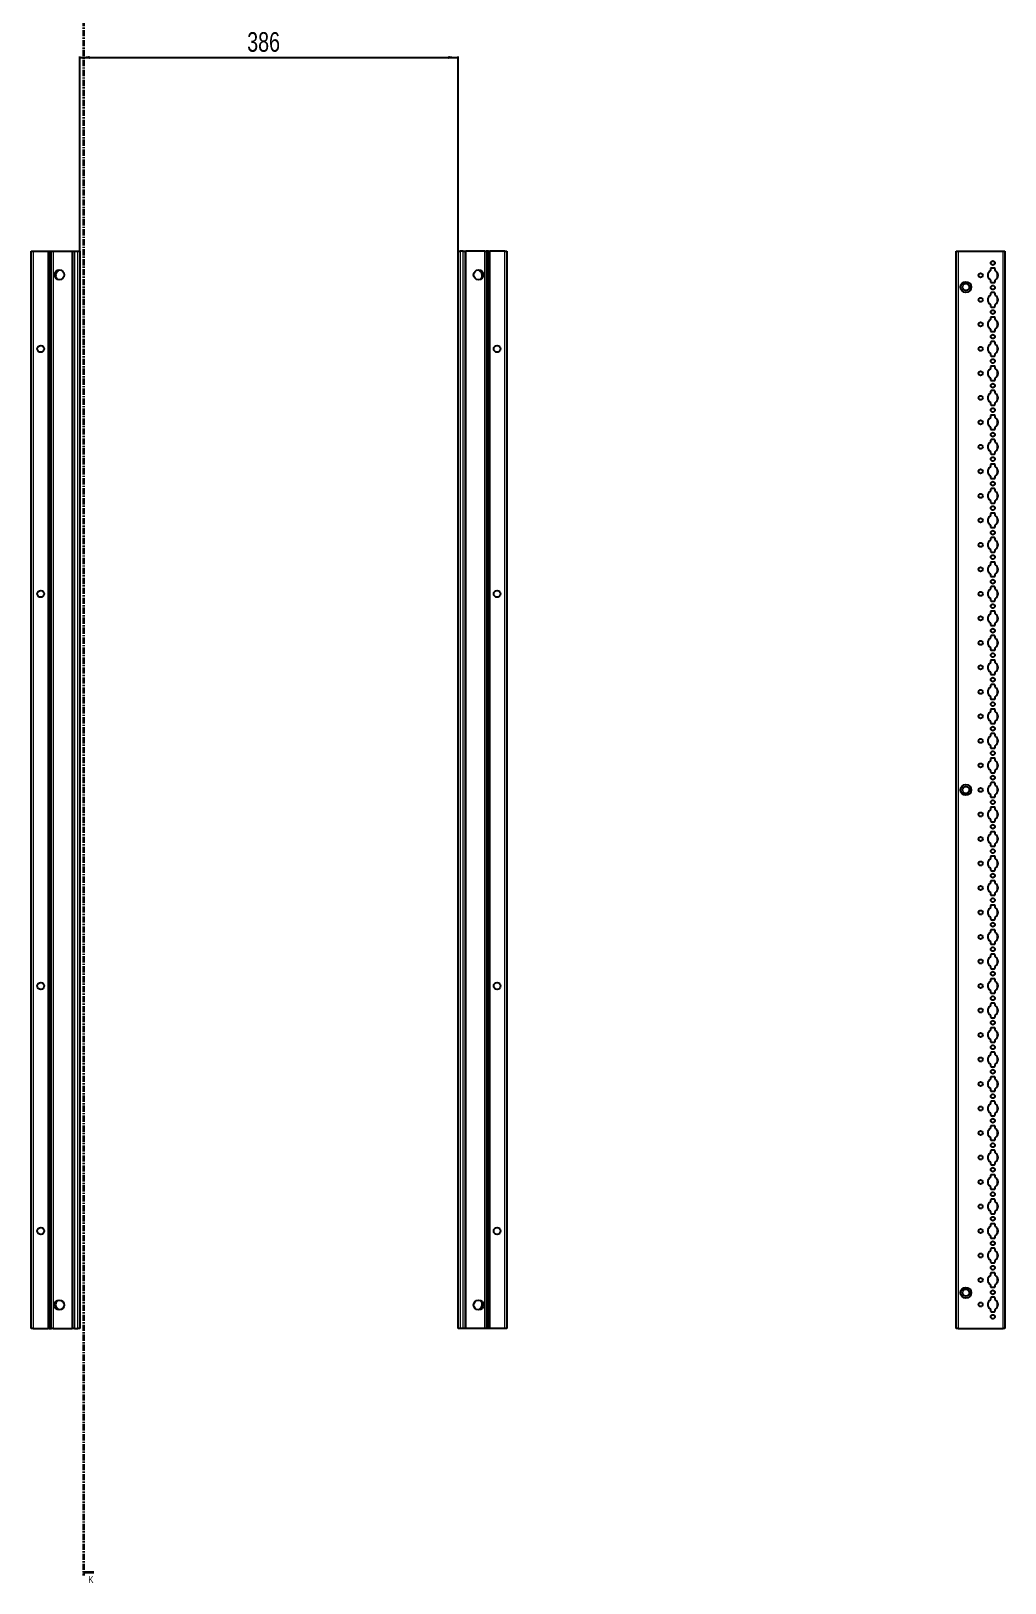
# Model space of a CAD drawing. Header units: millimetres. Extents: x -199 to 4323, y -1747 to 1507.
# Drawn here: x 1979 to 2973, y -1111 to 472 of the extents above; entities that cross this region are included whole.
import ezdxf

# ---------------------------------------------------------------- set-up
doc = ezdxf.new("R2010")
doc.units = ezdxf.units.MM
doc.linetypes.add('CENTER', pattern=[10.16, 6.35, -1.27, 1.27, -1.27])
doc.layers.add('FORMAT', color=7, linetype='Continuous')
doc.styles.add('SLDTEXTSTYLE0', font='TXT', dxfattribs={"width": 0.75})
doc.dimstyles.new('SLDDIMSTYLE0', dxfattribs={"dimtxt": 20, "dimasz": 10, "dimexe": 0, "dimexo": 0.0625, "dimgap": 5, "dimtad": 2, "dimdec": 1, "dimrnd": 1e-09, "dimzin": 12, "dimdsep": 46, "dimtxsty": 'SLDTEXTSTYLE0', "dimsah": 1, "dimcen": 0.09, "dimadec": 0, "dimazin": 3, "dimtfac": 1, "dimtofl": 0, "dimtmove": 0, "dimatfit": 3, "dimfxl": 0, "dimfrac": 2, "dimtolj": 1, "dimtzin": 12, "dimarcsym": 0})

# ---------------------------------------------------------------- blocks, each defined once
blk = doc.blocks.new('_D_4')
at = {"layer": 'FORMAT'}
for p, q in [((2029.1, 247.2), (2029.1, 446)), ((2029.1, 445), (2415.1, 445)), ((2415.1, 247.2), (2415.1, 446))]:
    blk.add_line(p, q, dxfattribs=at)
for points in [[(2029.1, 445), (2039.1, 443.5), (2039.1, 446.5)], [(2415.1, 445), (2405.1, 446.5), (2405.1, 443.5)]]:
    blk.add_solid(points, dxfattribs=at)
at = {"layer": 'FORMAT', "insert": (2199.9, 470.8), "char_height": 20, "attachment_point": 1, "style": 'SLDTEXTSTYLE0'}
blk.add_mtext('386', dxfattribs=at)

msp = doc.modelspace()

# ---------------------------------------------------------------- linework, layer by layer
at = {"color": 7, "linetype": 'CENTER', "lineweight": 35}
msp.add_line((2032.8, 1499.09), (2032.8, -1103.67), dxfattribs=at)
at = {"color": 7, "linetype": 'Continuous', "lineweight": 25}
for p, q in [((1979.37, -851.79), (1979.37, 247.21)), ((1979.37, 247.21), (1981.37, 247.21)), ((1981.37, 247.21), (1996.72, 247.21)), ((1996.72, 247.21), (1997.37, 247.21)), ((1997.37, 223.46), (1997.37, 247.21)), ((1997.37, 247.21), (1997.95, 247.21)), ((1997.95, 247.21), (1999.16, 247.21)), ((1999.16, 247.21), (1999.16, -851.79)), ((1999.16, 247.21), (1999.2, 247.21)), ((1999.2, 247.21), (1999.2, -851.79)), ((1999.2, 247.21), (2000.4, 247.21)), ((2000.4, 247.21), (2001.82, 247.21)), ((2001.82, 247.21), (2021.22, 247.21)), ((2021.22, 247.21), (2021.87, 247.21)), ((2021.87, -851.79), (2021.87, 247.21)), ((2021.87, 247.21), (2023.87, 247.21)), ((2023.87, 247.21), (2027.07, 247.21)), ((2027.07, 247.21), (2029.07, 247.21)), ((2029.07, 247.21), (2029.07, -851.79)), ((2415.07, -851.79), (2415.07, 247.21)), ((2415.07, 247.21), (2417.07, 247.21)), ((2420.27, 247.21), (2417.07, 247.21)), ((2420.27, 247.21), (2422.27, 247.21)), ((2422.27, 247.21), (2422.27, -851.79)), ((2422.27, 247.21), (2422.92, 247.21)), ((2442.32, 247.21), (2422.92, 247.21)), ((2442.32, 247.21), (2443.73, 247.21)), ((2444.94, 247.21), (2443.73, 247.21)), ((2444.94, -851.79), (2444.94, 247.21)), ((2444.98, 247.21), (2444.94, 247.21)), ((2444.98, -851.79), (2444.98, 247.21)), ((2446.18, 247.21), (2444.98, 247.21)), ((2446.18, 247.21), (2446.77, 247.21)), ((2446.77, 247.21), (2446.77, 223.46)), ((2446.77, 247.21), (2447.42, 247.21)), ((2462.77, 247.21), (2447.42, 247.21)), ((2462.77, 247.21), (2464.77, 247.21)), ((2464.77, 247.21), (2464.77, -851.79)), ((2923.28, -851.79), (2923.28, 247.21)), ((2923.28, 247.21), (2925.28, 247.21)), ((2925.28, 247.21), (2970.98, 247.21)), ((2970.98, 247.21), (2972.98, 247.21)), ((2972.98, 247.21), (2972.98, -851.79)), ((1997.43, 223.35), (1997.37, 223.46)), ((1997.37, 223.46), (1997.37, 221.96)), ((1997.37, 221.96), (1997.43, 222.06)), ((1997.37, 173.46), (1997.37, 221.96)), ((1997.43, 222.06), (1997.43, 223.35)), ((2007.42, 227.73), (2007.42, 228.14)), ((2436.72, 228.14), (2436.72, 227.73)), ((2446.77, 223.46), (2446.71, 223.35)), ((2446.71, 223.35), (2446.71, 222.06)), ((2446.71, 222.06), (2446.77, 221.96)), ((2446.77, 221.96), (2446.77, 223.46)), ((2446.77, 221.96), (2446.77, 173.46)), ((2958.33, 229.61), (2958.33, 227.73)), ((2962.43, 230.11), (2958.83, 230.11)), ((2962.93, 227.73), (2962.93, 229.61)), ((2958.33, 217.68), (2958.33, 215.81)), ((2958.83, 215.31), (2962.43, 215.31)), ((2962.93, 215.81), (2962.93, 217.68)), ((2958.33, 204.61), (2958.33, 202.73)), ((2958.33, 192.68), (2958.33, 190.81)), ((2962.43, 205.11), (2958.83, 205.11)), ((2958.83, 190.31), (2962.43, 190.31)), ((2962.93, 202.73), (2962.93, 204.61)), ((2962.93, 190.81), (2962.93, 192.68)), ((2958.33, 179.61), (2958.33, 177.73)), ((2962.43, 180.11), (2958.83, 180.11)), ((2962.93, 177.73), (2962.93, 179.61)), ((1997.43, 173.35), (1997.37, 173.46)), ((1997.37, 173.46), (1997.37, 171.96)), ((1997.37, 171.96), (1997.43, 172.06)), ((1997.37, 123.46), (1997.37, 171.96)), ((1997.43, 172.06), (1997.43, 173.35)), ((2446.77, 173.46), (2446.71, 173.35)), ((2446.71, 173.35), (2446.71, 172.06)), ((2446.71, 172.06), (2446.77, 171.96)), ((2446.77, 171.96), (2446.77, 173.46)), ((2446.77, 171.96), (2446.77, 123.46)), ((2958.33, 167.68), (2958.33, 165.81)), ((2958.83, 165.31), (2962.43, 165.31)), ((2962.93, 165.81), (2962.93, 167.68)), ((2958.33, 154.61), (2958.33, 152.73)), ((2958.33, 142.68), (2958.33, 140.81)), ((2962.43, 155.11), (2958.83, 155.11)), ((2962.93, 152.73), (2962.93, 154.61)), ((2962.93, 140.81), (2962.93, 142.68)), ((2958.33, 129.61), (2958.33, 127.73)), ((2958.83, 140.31), (2962.43, 140.31)), ((2962.43, 130.11), (2958.83, 130.11)), ((2962.93, 127.73), (2962.93, 129.61)), ((1997.43, 123.35), (1997.37, 123.46)), ((1997.37, 123.46), (1997.37, 121.96)), ((1997.37, 121.96), (1997.43, 122.06)), ((1997.37, 73.46), (1997.37, 121.96)), ((1997.43, 122.06), (1997.43, 123.35)), ((2446.77, 123.46), (2446.71, 123.35)), ((2446.71, 123.35), (2446.71, 122.06)), ((2446.71, 122.06), (2446.77, 121.96)), ((2446.77, 121.96), (2446.77, 123.46)), ((2446.77, 121.96), (2446.77, 73.46)), ((2958.33, 117.68), (2958.33, 115.81)), ((2958.83, 115.31), (2962.43, 115.31)), ((2962.93, 115.81), (2962.93, 117.68)), ((2958.33, 104.61), (2958.33, 102.73)), ((2962.43, 105.11), (2958.83, 105.11)), ((2962.93, 102.73), (2962.93, 104.61)), ((2958.33, 92.68), (2958.33, 90.81)), ((2958.33, 79.61), (2958.33, 77.73)), ((2958.83, 90.31), (2962.43, 90.31)), ((2962.43, 80.11), (2958.83, 80.11)), ((2962.93, 90.81), (2962.93, 92.68)), ((2962.93, 77.73), (2962.93, 79.61)), ((1997.43, 73.35), (1997.37, 73.46)), ((1997.37, 73.46), (1997.37, 71.96)), ((1997.37, 71.96), (1997.43, 72.06)), ((1997.37, 23.46), (1997.37, 71.96)), ((1997.43, 72.06), (1997.43, 73.35)), ((2446.77, 73.46), (2446.71, 73.35)), ((2446.71, 73.35), (2446.71, 72.06)), ((2446.71, 72.06), (2446.77, 71.96)), ((2446.77, 71.96), (2446.77, 73.46)), ((2446.77, 71.96), (2446.77, 23.46)), ((2958.33, 67.68), (2958.33, 65.81)), ((2958.83, 65.31), (2962.43, 65.31)), ((2962.93, 65.81), (2962.93, 67.68)), ((2958.33, 54.61), (2958.33, 52.73)), ((2962.43, 55.11), (2958.83, 55.11)), ((2962.93, 52.73), (2962.93, 54.61)), ((2958.33, 42.68), (2958.33, 40.81)), ((2958.83, 40.31), (2962.43, 40.31)), ((2962.93, 40.81), (2962.93, 42.68)), ((1997.43, 23.35), (1997.37, 23.46)), ((1997.37, 23.46), (1997.37, 21.96)), ((1997.37, 21.96), (1997.43, 22.06)), ((1997.37, -26.54), (1997.37, 21.96)), ((1997.43, 22.06), (1997.43, 23.35)), ((2446.77, 23.46), (2446.71, 23.35)), ((2446.71, 23.35), (2446.71, 22.06)), ((2446.71, 22.06), (2446.77, 21.96)), ((2446.77, 21.96), (2446.77, 23.46)), ((2446.77, 21.96), (2446.77, -26.54)), ((2958.33, 29.61), (2958.33, 27.73)), ((2958.33, 17.68), (2958.33, 15.81)), ((2962.43, 30.11), (2958.83, 30.11)), ((2962.93, 27.73), (2962.93, 29.61)), ((2962.93, 15.81), (2962.93, 17.68)), ((2958.33, 4.61), (2958.33, 2.73)), ((2958.83, 15.31), (2962.43, 15.31)), ((2962.43, 5.11), (2958.83, 5.11)), ((2962.93, 2.73), (2962.93, 4.61)), ((2958.33, -7.32), (2958.33, -9.19)), ((2958.83, -9.69), (2962.43, -9.69)), ((2962.93, -9.19), (2962.93, -7.32)), ((1997.43, -26.65), (1997.37, -26.54)), ((1997.37, -26.54), (1997.37, -28.04)), ((1997.37, -28.04), (1997.43, -27.94)), ((1997.37, -76.54), (1997.37, -28.04)), ((1997.43, -27.94), (1997.43, -26.65)), ((2446.77, -26.54), (2446.71, -26.65)), ((2446.71, -26.65), (2446.71, -27.94)), ((2446.71, -27.94), (2446.77, -28.04)), ((2446.77, -28.04), (2446.77, -26.54)), ((2446.77, -28.04), (2446.77, -76.54)), ((2958.33, -20.39), (2958.33, -22.27)), ((2962.43, -19.89), (2958.83, -19.89)), ((2962.93, -22.27), (2962.93, -20.39)), ((2958.33, -32.32), (2958.33, -34.19)), ((2958.33, -45.39), (2958.33, -47.27)), ((2958.83, -34.69), (2962.43, -34.69)), ((2962.43, -44.89), (2958.83, -44.89)), ((2962.93, -34.19), (2962.93, -32.32)), ((2962.93, -47.27), (2962.93, -45.39)), ((2958.33, -57.32), (2958.33, -59.19)), ((2958.83, -59.69), (2962.43, -59.69)), ((2962.93, -59.19), (2962.93, -57.32)), ((1997.43, -76.65), (1997.37, -76.54)), ((1997.37, -76.54), (1997.37, -78.04)), ((1997.37, -78.04), (1997.43, -77.94)), ((1997.37, -126.54), (1997.37, -78.04)), ((1997.43, -77.94), (1997.43, -76.65)), ((2446.77, -76.54), (2446.71, -76.65)), ((2446.71, -76.65), (2446.71, -77.94)), ((2446.71, -77.94), (2446.77, -78.04)), ((2446.77, -78.04), (2446.77, -76.54)), ((2446.77, -78.04), (2446.77, -126.54)), ((2958.33, -70.39), (2958.33, -72.27)), ((2962.43, -69.89), (2958.83, -69.89)), ((2962.93, -72.27), (2962.93, -70.39)), ((2958.33, -82.32), (2958.33, -84.19)), ((2958.83, -84.69), (2962.43, -84.69)), ((2962.43, -94.89), (2958.83, -94.89)), ((2962.93, -84.19), (2962.93, -82.32)), ((2958.33, -95.39), (2958.33, -97.27)), ((2958.33, -107.32), (2958.33, -109.19)), ((2958.83, -109.69), (2962.43, -109.69)), ((2962.93, -97.27), (2962.93, -95.39)), ((2962.93, -109.19), (2962.93, -107.32)), ((1997.43, -126.65), (1997.37, -126.54)), ((1997.37, -126.54), (1997.37, -128.04)), ((1997.43, -127.94), (1997.43, -126.65)), ((2446.77, -126.54), (2446.71, -126.65)), ((2446.71, -126.65), (2446.71, -127.94)), ((2446.77, -128.04), (2446.77, -126.54)), ((2958.33, -120.39), (2958.33, -122.27)), ((2962.43, -119.89), (2958.83, -119.89)), ((2962.93, -122.27), (2962.93, -120.39)), ((1997.37, -128.04), (1997.43, -127.94)), ((1997.37, -176.54), (1997.37, -128.04)), ((2446.71, -127.94), (2446.77, -128.04)), ((2446.77, -128.04), (2446.77, -176.54)), ((2958.33, -132.32), (2958.33, -134.19)), ((2958.83, -134.69), (2962.43, -134.69)), ((2962.93, -134.19), (2962.93, -132.32)), ((2958.33, -145.39), (2958.33, -147.27)), ((2958.33, -157.32), (2958.33, -159.19)), ((2962.43, -144.89), (2958.83, -144.89)), ((2962.93, -147.27), (2962.93, -145.39)), ((2962.93, -159.19), (2962.93, -157.32)), ((2958.33, -170.39), (2958.33, -172.27)), ((2958.83, -159.69), (2962.43, -159.69)), ((2962.43, -169.89), (2958.83, -169.89)), ((2962.93, -172.27), (2962.93, -170.39)), ((1997.43, -176.65), (1997.37, -176.54)), ((1997.37, -176.54), (1997.37, -178.04)), ((1997.37, -178.04), (1997.43, -177.94)), ((1997.37, -226.54), (1997.37, -178.04)), ((1997.43, -177.94), (1997.43, -176.65)), ((2446.77, -176.54), (2446.71, -176.65)), ((2446.71, -176.65), (2446.71, -177.94)), ((2446.71, -177.94), (2446.77, -178.04)), ((2446.77, -178.04), (2446.77, -176.54)), ((2446.77, -178.04), (2446.77, -226.54)), ((2958.33, -182.32), (2958.33, -184.19)), ((2958.83, -184.69), (2962.43, -184.69)), ((2962.93, -184.19), (2962.93, -182.32)), ((2958.33, -195.39), (2958.33, -197.27)), ((2962.43, -194.89), (2958.83, -194.89)), ((2962.93, -197.27), (2962.93, -195.39)), ((2958.33, -207.32), (2958.33, -209.19)), ((2958.33, -220.39), (2958.33, -222.27)), ((2958.83, -209.69), (2962.43, -209.69)), ((2962.43, -219.89), (2958.83, -219.89)), ((2962.93, -209.19), (2962.93, -207.32)), ((2962.93, -222.27), (2962.93, -220.39)), ((1997.43, -226.65), (1997.37, -226.54)), ((1997.37, -226.54), (1997.37, -228.04)), ((1997.37, -228.04), (1997.43, -227.94)), ((1997.37, -276.54), (1997.37, -228.04)), ((1997.43, -227.94), (1997.43, -226.65)), ((2446.77, -226.54), (2446.71, -226.65)), ((2446.71, -226.65), (2446.71, -227.94)), ((2446.71, -227.94), (2446.77, -228.04)), ((2446.77, -228.04), (2446.77, -226.54)), ((2446.77, -228.04), (2446.77, -276.54)), ((2958.33, -232.32), (2958.33, -234.19)), ((2958.83, -234.69), (2962.43, -234.69)), ((2962.93, -234.19), (2962.93, -232.32)), ((2958.33, -245.39), (2958.33, -247.27)), ((2962.43, -244.89), (2958.83, -244.89)), ((2962.93, -247.27), (2962.93, -245.39)), ((2958.33, -257.32), (2958.33, -259.19)), ((2958.83, -259.69), (2962.43, -259.69)), ((2962.93, -259.19), (2962.93, -257.32)), ((1997.43, -276.65), (1997.37, -276.54)), ((1997.37, -276.54), (1997.37, -278.04)), ((1997.37, -278.04), (1997.43, -277.94)), ((1997.37, -326.54), (1997.37, -278.04)), ((1997.43, -277.94), (1997.43, -276.65)), ((2446.77, -276.54), (2446.71, -276.65)), ((2446.71, -276.65), (2446.71, -277.94)), ((2446.71, -277.94), (2446.77, -278.04)), ((2446.77, -278.04), (2446.77, -276.54)), ((2446.77, -278.04), (2446.77, -326.54)), ((2958.33, -270.39), (2958.33, -272.27)), ((2958.33, -282.32), (2958.33, -284.19)), ((2962.43, -269.89), (2958.83, -269.89)), ((2958.83, -284.69), (2962.43, -284.69)), ((2962.93, -272.27), (2962.93, -270.39)), ((2962.93, -284.19), (2962.93, -282.32)), ((2958.33, -295.39), (2958.33, -297.27)), ((2962.43, -294.89), (2958.83, -294.89)), ((2962.93, -297.27), (2962.93, -295.39)), ((2958.33, -307.32), (2958.33, -309.19)), ((2958.83, -309.69), (2962.43, -309.69)), ((2962.93, -309.19), (2962.93, -307.32)), ((1997.43, -326.65), (1997.37, -326.54)), ((1997.37, -326.54), (1997.37, -328.04)), ((1997.37, -328.04), (1997.43, -327.94)), ((1997.37, -376.54), (1997.37, -328.04)), ((1997.43, -327.94), (1997.43, -326.65)), ((2446.77, -326.54), (2446.71, -326.65)), ((2446.71, -326.65), (2446.71, -327.94)), ((2446.71, -327.94), (2446.77, -328.04)), ((2446.77, -328.04), (2446.77, -326.54)), ((2446.77, -328.04), (2446.77, -376.54)), ((2958.33, -320.39), (2958.33, -322.27)), ((2958.33, -332.32), (2958.33, -334.19)), ((2962.43, -319.89), (2958.83, -319.89)), ((2962.93, -322.27), (2962.93, -320.39)), ((2962.93, -334.19), (2962.93, -332.32)), ((2958.33, -345.39), (2958.33, -347.27)), ((2958.83, -334.69), (2962.43, -334.69)), ((2962.43, -344.89), (2958.83, -344.89)), ((2962.93, -347.27), (2962.93, -345.39)), ((2958.33, -357.32), (2958.33, -359.19)), ((2958.83, -359.69), (2962.43, -359.69)), ((2962.93, -359.19), (2962.93, -357.32)), ((1997.43, -376.65), (1997.37, -376.54)), ((1997.37, -376.54), (1997.37, -378.04)), ((1997.37, -378.04), (1997.43, -377.94)), ((1997.37, -426.54), (1997.37, -378.04)), ((1997.43, -377.94), (1997.43, -376.65)), ((2446.77, -376.54), (2446.71, -376.65)), ((2446.71, -376.65), (2446.71, -377.94)), ((2446.71, -377.94), (2446.77, -378.04)), ((2446.77, -378.04), (2446.77, -376.54)), ((2446.77, -378.04), (2446.77, -426.54)), ((2958.33, -370.39), (2958.33, -372.27)), ((2962.43, -369.89), (2958.83, -369.89)), ((2962.93, -372.27), (2962.93, -370.39)), ((2958.33, -382.32), (2958.33, -384.19)), ((2958.33, -395.39), (2958.33, -397.27)), ((2958.83, -384.69), (2962.43, -384.69)), ((2962.43, -394.89), (2958.83, -394.89)), ((2962.93, -384.19), (2962.93, -382.32)), ((2962.93, -397.27), (2962.93, -395.39)), ((2958.33, -407.32), (2958.33, -409.19)), ((2958.83, -409.69), (2962.43, -409.69)), ((2962.93, -409.19), (2962.93, -407.32)), ((1997.43, -426.65), (1997.37, -426.54)), ((1997.37, -426.54), (1997.37, -428.04)), ((1997.43, -427.94), (1997.43, -426.65)), ((2446.77, -426.54), (2446.71, -426.65)), ((2446.71, -426.65), (2446.71, -427.94)), ((2446.77, -428.04), (2446.77, -426.54)), ((2958.33, -420.39), (2958.33, -422.27)), ((2962.43, -419.89), (2958.83, -419.89)), ((2962.93, -422.27), (2962.93, -420.39)), ((1997.37, -428.04), (1997.43, -427.94)), ((1997.37, -476.54), (1997.37, -428.04)), ((2446.71, -427.94), (2446.77, -428.04)), ((2446.77, -428.04), (2446.77, -476.54)), ((2958.33, -432.32), (2958.33, -434.19)), ((2958.83, -434.69), (2962.43, -434.69)), ((2962.93, -434.19), (2962.93, -432.32)), ((2958.33, -445.39), (2958.33, -447.27)), ((2958.33, -457.32), (2958.33, -459.19)), ((2962.43, -444.89), (2958.83, -444.89)), ((2962.93, -447.27), (2962.93, -445.39)), ((2962.93, -459.19), (2962.93, -457.32)), ((2958.33, -470.39), (2958.33, -472.27)), ((2958.83, -459.69), (2962.43, -459.69)), ((2962.43, -469.89), (2958.83, -469.89)), ((2962.93, -472.27), (2962.93, -470.39)), ((1997.43, -476.65), (1997.37, -476.54)), ((1997.37, -476.54), (1997.37, -478.04)), ((1997.37, -478.04), (1997.43, -477.94)), ((1997.37, -526.54), (1997.37, -478.04)), ((1997.43, -477.94), (1997.43, -476.65)), ((2446.77, -476.54), (2446.71, -476.65)), ((2446.71, -476.65), (2446.71, -477.94)), ((2446.71, -477.94), (2446.77, -478.04)), ((2446.77, -478.04), (2446.77, -476.54)), ((2446.77, -478.04), (2446.77, -526.54)), ((2958.33, -482.32), (2958.33, -484.19)), ((2958.83, -484.69), (2962.43, -484.69)), ((2962.93, -484.19), (2962.93, -482.32)), ((2958.33, -495.39), (2958.33, -497.27)), ((2962.43, -494.89), (2958.83, -494.89)), ((2962.93, -497.27), (2962.93, -495.39)), ((2958.33, -507.32), (2958.33, -509.19)), ((2958.33, -520.39), (2958.33, -522.27)), ((2958.83, -509.69), (2962.43, -509.69)), ((2962.43, -519.89), (2958.83, -519.89)), ((2962.93, -509.19), (2962.93, -507.32)), ((2962.93, -522.27), (2962.93, -520.39)), ((1997.43, -526.65), (1997.37, -526.54)), ((1997.37, -526.54), (1997.37, -528.04)), ((1997.37, -528.04), (1997.43, -527.94)), ((1997.37, -576.54), (1997.37, -528.04)), ((1997.43, -527.94), (1997.43, -526.65)), ((2446.77, -526.54), (2446.71, -526.65)), ((2446.71, -526.65), (2446.71, -527.94)), ((2446.71, -527.94), (2446.77, -528.04)), ((2446.77, -528.04), (2446.77, -526.54)), ((2446.77, -528.04), (2446.77, -576.54)), ((2958.33, -532.32), (2958.33, -534.19)), ((2958.83, -534.69), (2962.43, -534.69)), ((2962.93, -534.19), (2962.93, -532.32)), ((2958.33, -545.39), (2958.33, -547.27)), ((2962.43, -544.89), (2958.83, -544.89)), ((2962.93, -547.27), (2962.93, -545.39)), ((2958.33, -557.32), (2958.33, -559.19)), ((2958.83, -559.69), (2962.43, -559.69)), ((2962.43, -569.89), (2958.83, -569.89)), ((2962.93, -559.19), (2962.93, -557.32)), ((1997.43, -576.65), (1997.37, -576.54)), ((1997.37, -576.54), (1997.37, -578.04)), ((1997.37, -578.04), (1997.43, -577.94)), ((1997.37, -626.54), (1997.37, -578.04)), ((1997.43, -577.94), (1997.43, -576.65)), ((2446.77, -576.54), (2446.71, -576.65)), ((2446.71, -576.65), (2446.71, -577.94)), ((2446.71, -577.94), (2446.77, -578.04)), ((2446.77, -578.04), (2446.77, -576.54)), ((2446.77, -578.04), (2446.77, -626.54)), ((2958.33, -570.39), (2958.33, -572.27)), ((2958.33, -582.32), (2958.33, -584.19)), ((2958.83, -584.69), (2962.43, -584.69)), ((2962.93, -572.27), (2962.93, -570.39)), ((2962.93, -584.19), (2962.93, -582.32)), ((2958.33, -595.39), (2958.33, -597.27)), ((2962.43, -594.89), (2958.83, -594.89)), ((2962.93, -597.27), (2962.93, -595.39)), ((2958.33, -607.32), (2958.33, -609.19)), ((2958.83, -609.69), (2962.43, -609.69)), ((2962.93, -609.19), (2962.93, -607.32)), ((1997.43, -626.65), (1997.37, -626.54)), ((1997.37, -626.54), (1997.37, -628.04)), ((1997.37, -628.04), (1997.43, -627.94)), ((1997.37, -676.54), (1997.37, -628.04)), ((1997.43, -627.94), (1997.43, -626.65)), ((2446.77, -626.54), (2446.71, -626.65)), ((2446.71, -626.65), (2446.71, -627.94)), ((2446.71, -627.94), (2446.77, -628.04)), ((2446.77, -628.04), (2446.77, -626.54)), ((2446.77, -628.04), (2446.77, -676.54)), ((2958.33, -620.39), (2958.33, -622.27)), ((2958.33, -632.32), (2958.33, -634.19)), ((2962.43, -619.89), (2958.83, -619.89)), ((2962.93, -622.27), (2962.93, -620.39)), ((2962.93, -634.19), (2962.93, -632.32)), ((2958.33, -645.39), (2958.33, -647.27)), ((2958.83, -634.69), (2962.43, -634.69)), ((2962.43, -644.89), (2958.83, -644.89)), ((2962.93, -647.27), (2962.93, -645.39)), ((2958.33, -657.32), (2958.33, -659.19)), ((2958.83, -659.69), (2962.43, -659.69)), ((2962.93, -659.19), (2962.93, -657.32)), ((1997.43, -676.65), (1997.37, -676.54)), ((1997.37, -676.54), (1997.37, -678.04)), ((1997.37, -678.04), (1997.43, -677.94)), ((1997.37, -726.54), (1997.37, -678.04)), ((1997.43, -677.94), (1997.43, -676.65)), ((2446.77, -676.54), (2446.71, -676.65)), ((2446.71, -676.65), (2446.71, -677.94)), ((2446.71, -677.94), (2446.77, -678.04)), ((2446.77, -678.04), (2446.77, -676.54)), ((2446.77, -678.04), (2446.77, -726.54)), ((2958.33, -670.39), (2958.33, -672.27)), ((2962.43, -669.89), (2958.83, -669.89)), ((2962.93, -672.27), (2962.93, -670.39)), ((2958.33, -682.32), (2958.33, -684.19)), ((2958.33, -695.39), (2958.33, -697.27)), ((2958.83, -684.69), (2962.43, -684.69)), ((2962.43, -694.89), (2958.83, -694.89)), ((2962.93, -684.19), (2962.93, -682.32)), ((2962.93, -697.27), (2962.93, -695.39)), ((2958.33, -707.32), (2958.33, -709.19)), ((2958.83, -709.69), (2962.43, -709.69)), ((2962.93, -709.19), (2962.93, -707.32)), ((1997.43, -726.65), (1997.37, -726.54)), ((1997.37, -726.54), (1997.37, -728.04)), ((1997.37, -728.04), (1997.43, -727.94)), ((1997.37, -776.54), (1997.37, -728.04)), ((1997.43, -727.94), (1997.43, -726.65)), ((2446.77, -726.54), (2446.71, -726.65)), ((2446.71, -726.65), (2446.71, -727.94)), ((2446.71, -727.94), (2446.77, -728.04)), ((2446.77, -728.04), (2446.77, -726.54)), ((2446.77, -728.04), (2446.77, -776.54)), ((2958.33, -720.39), (2958.33, -722.27)), ((2962.43, -719.89), (2958.83, -719.89)), ((2962.93, -722.27), (2962.93, -720.39)), ((2958.33, -732.32), (2958.33, -734.19)), ((2958.83, -734.69), (2962.43, -734.69)), ((2962.93, -734.19), (2962.93, -732.32)), ((2958.33, -745.39), (2958.33, -747.27)), ((2958.33, -757.32), (2958.33, -759.19)), ((2962.43, -744.89), (2958.83, -744.89)), ((2958.83, -759.69), (2962.43, -759.69)), ((2962.93, -747.27), (2962.93, -745.39)), ((2962.93, -759.19), (2962.93, -757.32)), ((2958.33, -770.39), (2958.33, -772.27)), ((2962.43, -769.89), (2958.83, -769.89)), ((2962.93, -772.27), (2962.93, -770.39)), ((1997.43, -776.65), (1997.37, -776.54)), ((1997.37, -776.54), (1997.37, -778.04)), ((1997.37, -778.04), (1997.43, -777.94)), ((1997.37, -826.54), (1997.37, -778.04)), ((1997.43, -777.94), (1997.43, -776.65)), ((2446.77, -776.54), (2446.71, -776.65)), ((2446.71, -776.65), (2446.71, -777.94)), ((2446.71, -777.94), (2446.77, -778.04)), ((2446.77, -778.04), (2446.77, -776.54)), ((2446.77, -778.04), (2446.77, -826.54)), ((2958.33, -782.32), (2958.33, -784.19)), ((2958.83, -784.69), (2962.43, -784.69)), ((2962.93, -784.19), (2962.93, -782.32)), ((2958.33, -795.39), (2958.33, -797.27)), ((2958.33, -807.32), (2958.33, -809.19)), ((2962.43, -794.89), (2958.83, -794.89)), ((2962.93, -797.27), (2962.93, -795.39)), ((2962.93, -809.19), (2962.93, -807.32)), ((2958.33, -820.39), (2958.33, -822.27)), ((2958.83, -809.69), (2962.43, -809.69)), ((2962.43, -819.89), (2958.83, -819.89)), ((2962.93, -822.27), (2962.93, -820.39)), ((1997.43, -826.65), (1997.37, -826.54)), ((1997.37, -826.54), (1997.37, -828.04)), ((1997.37, -828.04), (1997.43, -827.94)), ((1997.37, -851.79), (1997.37, -828.04)), ((1997.43, -827.94), (1997.43, -826.65)), ((2007.42, -832.73), (2007.42, -832.32)), ((2436.72, -832.32), (2436.72, -832.73)), ((2446.77, -826.54), (2446.71, -826.65)), ((2446.71, -826.65), (2446.71, -827.94)), ((2446.71, -827.94), (2446.77, -828.04)), ((2446.77, -828.04), (2446.77, -826.54)), ((2446.77, -828.04), (2446.77, -851.79)), ((2958.33, -832.32), (2958.33, -834.19)), ((2958.83, -834.69), (2962.43, -834.69)), ((2962.93, -834.19), (2962.93, -832.32)), ((1981.37, -851.79), (1979.37, -851.79)), ((1981.37, -851.79), (1996.72, -851.79)), ((1997.37, -851.79), (1996.72, -851.79)), ((1997.95, -851.79), (1997.37, -851.79)), ((1997.95, -851.79), (1999.16, -851.79)), ((1999.16, -851.79), (1999.2, -851.79)), ((1999.2, -851.79), (2000.4, -851.79)), ((2001.82, -851.79), (2000.4, -851.79)), ((2001.82, -851.79), (2021.22, -851.79)), ((2021.87, -851.79), (2021.22, -851.79)), ((2023.87, -851.79), (2021.87, -851.79)), ((2023.87, -851.79), (2027.07, -851.79)), ((2029.07, -851.79), (2027.07, -851.79)), ((2417.07, -851.79), (2415.07, -851.79)), ((2420.27, -851.79), (2417.07, -851.79)), ((2422.27, -851.79), (2420.27, -851.79)), ((2422.92, -851.79), (2422.27, -851.79)), ((2442.32, -851.79), (2422.92, -851.79)), ((2443.73, -851.79), (2442.32, -851.79)), ((2444.94, -851.79), (2443.73, -851.79)), ((2444.98, -851.79), (2444.94, -851.79)), ((2446.18, -851.79), (2444.98, -851.79)), ((2446.77, -851.79), (2446.18, -851.79)), ((2447.42, -851.79), (2446.77, -851.79)), ((2462.77, -851.79), (2447.42, -851.79)), ((2464.77, -851.79), (2462.77, -851.79)), ((2925.28, -851.79), (2923.28, -851.79)), ((2925.28, -851.79), (2970.98, -851.79)), ((2972.98, -851.79), (2970.98, -851.79))]:
    msp.add_line(p, q, dxfattribs=at)
at = {"color": 8, "linetype": 'Continuous', "lineweight": 18}
for p, q in [((1981.37, 247.21), (1981.37, -851.79)), ((1996.72, -851.79), (1996.72, 247.21)), ((1997.95, 247.21), (1997.95, -851.79)), ((2000.4, -851.79), (2000.4, 247.21)), ((2001.82, 247.21), (2001.82, -851.79)), ((2021.22, -851.79), (2021.22, 247.21)), ((2023.87, 247.21), (2023.87, -851.79)), ((2027.07, -851.79), (2027.07, 247.21)), ((2417.07, 247.21), (2417.07, -851.79)), ((2420.27, -851.79), (2420.27, 247.21)), ((2422.92, 247.21), (2422.92, -851.79)), ((2442.32, -851.79), (2442.32, 247.21)), ((2443.73, 247.21), (2443.73, -851.79)), ((2446.18, -851.79), (2446.18, 247.21)), ((2447.42, 247.21), (2447.42, -851.79)), ((2462.77, -851.79), (2462.77, 247.21)), ((2925.28, 247.21), (2925.28, -851.79)), ((2970.98, -851.79), (2970.98, 247.21)), ((2965.13, 220), (2965.13, 225.41)), ((2965.13, 195), (2965.13, 200.41)), ((2965.13, 170), (2965.13, 175.41)), ((2965.13, 145), (2965.13, 150.41)), ((2965.13, 120), (2965.13, 125.41)), ((2965.13, 95), (2965.13, 100.41)), ((2965.13, 70), (2965.13, 75.41)), ((2965.13, 45), (2965.13, 50.41)), ((2965.13, 20), (2965.13, 25.41)), ((2965.13, -5), (2965.13, 0.41)), ((2965.13, -30), (2965.13, -24.59)), ((2965.13, -55), (2965.13, -49.59)), ((2965.13, -80), (2965.13, -74.59)), ((2965.13, -105), (2965.13, -99.59)), ((2965.13, -130), (2965.13, -124.59)), ((2965.13, -155), (2965.13, -149.59)), ((2965.13, -180), (2965.13, -174.59)), ((2965.13, -205), (2965.13, -199.59)), ((2965.13, -230), (2965.13, -224.59)), ((2965.13, -255), (2965.13, -249.59)), ((2965.13, -280), (2965.13, -274.59)), ((2965.13, -305), (2965.13, -299.59)), ((2965.13, -330), (2965.13, -324.59)), ((2965.13, -355), (2965.13, -349.59)), ((2965.13, -380), (2965.13, -374.59)), ((2965.13, -405), (2965.13, -399.59)), ((2965.13, -430), (2965.13, -424.59)), ((2965.13, -455), (2965.13, -449.59)), ((2965.13, -480), (2965.13, -474.59)), ((2965.13, -505), (2965.13, -499.59)), ((2965.13, -530), (2965.13, -524.59)), ((2965.13, -555), (2965.13, -549.59)), ((2965.13, -580), (2965.13, -574.59)), ((2965.13, -605), (2965.13, -599.59)), ((2965.13, -630), (2965.13, -624.59)), ((2965.13, -655), (2965.13, -649.59)), ((2965.13, -680), (2965.13, -674.59)), ((2965.13, -705), (2965.13, -699.59)), ((2965.13, -730), (2965.13, -724.59)), ((2965.13, -755), (2965.13, -749.59)), ((2965.13, -780), (2965.13, -774.59)), ((2965.13, -805), (2965.13, -799.59)), ((2965.13, -830), (2965.13, -824.59))]:
    msp.add_line(p, q, dxfattribs=at)
at = {"color": 7, "linetype": 'Continuous', "lineweight": 35}
msp.add_line((2043.44, -1100.67), (2032.8, -1100.67), dxfattribs=at)
at = {"color": 7, "linetype": 'Continuous', "lineweight": 25}
for centre, radius in [((2008.22, 223.21), 5), ((2435.92, 223.21), 5), ((2948.13, 222.71), 2.12), ((2960.63, 235.21), 2.12), ((2933.13, 210.71), 5.5), ((2933.13, 210.71), 3.5), ((2960.63, 210.21), 2.12), ((2948.13, 197.71), 2.12), ((2948.13, 172.71), 2.12), ((2960.63, 185.21), 2.12), ((2960.63, 160.21), 2.12), ((1989.27, 147.71), 3.5), ((2454.87, 147.71), 3.5), ((2948.13, 147.71), 2.12), ((2960.63, 135.21), 2.12), ((2948.13, 122.71), 2.12), ((2960.63, 110.21), 2.12), ((2948.13, 97.71), 2.12), ((2960.63, 85.21), 2.12), ((2948.13, 72.71), 2.12), ((2948.13, 47.71), 2.12), ((2960.63, 60.21), 2.12), ((2960.63, 35.21), 2.12), ((2948.13, 22.71), 2.12), ((2960.63, 10.21), 2.12), ((2948.13, -2.29), 2.12), ((2960.63, -14.79), 2.12), ((2948.13, -27.29), 2.12), ((2960.63, -39.79), 2.12), ((2948.13, -52.29), 2.12), ((2960.63, -64.79), 2.12), ((2948.13, -77.29), 2.12), ((2960.63, -89.79), 2.12), ((1989.27, -102.29), 3.5), ((2454.87, -102.29), 3.5), ((2948.13, -102.29), 2.12), ((2948.13, -127.29), 2.12), ((2960.63, -114.79), 2.12), ((2960.63, -139.79), 2.12), ((2948.13, -152.29), 2.12), ((2960.63, -164.79), 2.12), ((2948.13, -177.29), 2.12), ((2960.63, -189.79), 2.12), ((2948.13, -202.29), 2.12), ((2960.63, -214.79), 2.12), ((2948.13, -227.29), 2.12), ((2948.13, -252.29), 2.12), ((2960.63, -239.79), 2.12), ((2960.63, -264.79), 2.12), ((2948.13, -277.29), 2.12), ((2933.13, -302.29), 5.5), ((2933.13, -302.29), 3.5), ((2948.13, -302.29), 2.12), ((2960.63, -289.79), 2.12), ((2960.63, -314.79), 2.12), ((2948.13, -327.29), 2.12), ((2960.63, -339.79), 2.12), ((2948.13, -352.29), 2.12), ((2960.63, -364.79), 2.12), ((2948.13, -377.29), 2.12), ((2960.63, -389.79), 2.12), ((2948.13, -402.29), 2.12), ((2948.13, -427.29), 2.12), ((2960.63, -414.79), 2.12), ((2960.63, -439.79), 2.12), ((2948.13, -452.29), 2.12), ((2960.63, -464.79), 2.12), ((2948.13, -477.29), 2.12), ((2960.63, -489.79), 2.12), ((1989.27, -502.29), 3.5), ((2454.87, -502.29), 3.5), ((2948.13, -502.29), 2.12), ((2960.63, -514.79), 2.12), ((2948.13, -527.29), 2.12), ((2960.63, -539.79), 2.12), ((2948.13, -552.29), 2.12), ((2960.63, -564.79), 2.12), ((2948.13, -577.29), 2.12), ((2948.13, -602.29), 2.12), ((2960.63, -589.79), 2.12), ((2960.63, -614.79), 2.12), ((2948.13, -627.29), 2.12), ((2960.63, -639.79), 2.12), ((2948.13, -652.29), 2.12), ((2960.63, -664.79), 2.12), ((2948.13, -677.29), 2.12), ((2960.63, -689.79), 2.12), ((2948.13, -702.29), 2.12), ((2948.13, -727.29), 2.12), ((2960.63, -714.79), 2.12), ((2960.63, -739.79), 2.12), ((1989.27, -752.29), 3.5), ((2454.87, -752.29), 3.5), ((2948.13, -752.29), 2.12), ((2948.13, -777.29), 2.12), ((2960.63, -764.79), 2.12), ((2960.63, -789.79), 2.12), ((2948.13, -802.29), 2.12), ((2008.22, -827.79), 5), ((2435.92, -827.79), 5), ((2933.13, -815.29), 5.5), ((2933.13, -815.29), 3.5), ((2960.63, -814.79), 2.12), ((2948.13, -827.29), 2.12), ((2960.63, -839.79), 2.12)]:
    msp.add_circle(centre, radius, dxfattribs=at)
for centre, radius, start, end in [((2009.72, 222.71), 5.25, 119.14074, 233.81086), ((2006.92, 227.73), 0.5, 299.14074, 0), ((2437.22, 227.73), 0.5, 180, 240.85926), ((2434.42, 222.71), 5.25, 306.18911, 60.85926), ((2960.63, 222.71), 5.25, 119.14074, 240.85926), ((2957.83, 227.73), 0.5, 299.14074, 0), ((2958.83, 229.61), 0.5, 90, 180), ((2962.43, 229.61), 0.5, 0, 90), ((2963.43, 227.73), 0.5, 180, 240.85926), ((2960.63, 222.71), 5.25, 299.14074, 60.85926), ((2957.83, 217.68), 0.5, 0, 60.85926), ((2958.83, 215.81), 0.5, 180, 270), ((2962.43, 215.81), 0.5, 270, 0), ((2963.43, 217.68), 0.5, 119.14074, 180), ((2960.63, 197.71), 5.25, 119.14074, 240.85926), ((2957.83, 202.73), 0.5, 299.14074, 0), ((2957.83, 192.68), 0.5, 0, 60.85926), ((2958.83, 204.61), 0.5, 90, 180), ((2958.83, 190.81), 0.5, 180, 270), ((2962.43, 204.61), 0.5, 0, 90), ((2962.43, 190.81), 0.5, 270, 0), ((2963.43, 202.73), 0.5, 180, 240.85926), ((2963.43, 192.68), 0.5, 119.14074, 180), ((2960.63, 197.71), 5.25, 299.14074, 60.85926), ((2960.63, 172.71), 5.25, 119.14074, 240.85926), ((2957.83, 177.73), 0.5, 299.14074, 0), ((2958.83, 179.61), 0.5, 90, 180), ((2962.43, 179.61), 0.5, 360, 90), ((2963.43, 177.73), 0.5, 180, 240.85926), ((2960.63, 172.71), 5.25, 299.14074, 60.85926), ((2957.83, 167.68), 0.5, 0, 60.85926), ((2958.83, 165.81), 0.5, 180, 270), ((2962.43, 165.81), 0.5, 270, 0), ((2963.43, 167.68), 0.5, 119.14074, 180), ((2960.63, 147.71), 5.25, 119.14074, 240.85926), ((2957.83, 152.73), 0.5, 299.14074, 0), ((2957.83, 142.68), 0.5, 0, 60.85926), ((2958.83, 154.61), 0.5, 90, 180), ((2962.43, 154.61), 0.5, 360, 90), ((2963.43, 152.73), 0.5, 180, 240.85926), ((2963.43, 142.68), 0.5, 119.14074, 180), ((2960.63, 147.71), 5.25, 299.14074, 60.85926), ((2960.63, 122.71), 5.25, 119.14074, 240.85926), ((2957.83, 127.73), 0.5, 299.14074, 0), ((2958.83, 140.81), 0.5, 180, 270), ((2958.83, 129.61), 0.5, 90, 180), ((2962.43, 140.81), 0.5, 270, 0), ((2962.43, 129.61), 0.5, 0, 90), ((2963.43, 127.73), 0.5, 180, 240.85926), ((2960.63, 122.71), 5.25, 299.14074, 60.85926), ((2957.83, 117.68), 0.5, 0, 60.85926), ((2958.83, 115.81), 0.5, 180, 270), ((2962.43, 115.81), 0.5, 270, 0), ((2963.43, 117.68), 0.5, 119.14074, 180), ((2960.63, 97.71), 5.25, 119.14074, 240.85926), ((2957.83, 102.73), 0.5, 299.14074, 0), ((2958.83, 104.61), 0.5, 90, 180), ((2962.43, 104.61), 0.5, 0, 90), ((2963.43, 102.73), 0.5, 180, 240.85926), ((2960.63, 97.71), 5.25, 299.14074, 60.85926), ((2957.83, 92.68), 0.5, 0, 60.85926), ((2958.83, 90.81), 0.5, 180, 270), ((2958.83, 79.61), 0.5, 90, 180), ((2962.43, 90.81), 0.5, 270, 0), ((2962.43, 79.61), 0.5, 0, 90), ((2963.43, 92.68), 0.5, 119.14074, 180), ((2960.63, 72.71), 5.25, 119.14074, 240.85926), ((2957.83, 77.73), 0.5, 299.14074, 0), ((2957.83, 67.68), 0.5, 0, 60.85926), ((2958.83, 65.81), 0.5, 180, 270), ((2962.43, 65.81), 0.5, 270, 0), ((2963.43, 77.73), 0.5, 180, 240.85926), ((2963.43, 67.68), 0.5, 119.14074, 180), ((2960.63, 72.71), 5.25, 299.14074, 60.85926), ((2960.63, 47.71), 5.25, 119.14074, 240.85926), ((2957.83, 52.73), 0.5, 299.14074, 0), ((2958.83, 54.61), 0.5, 90, 180), ((2962.43, 54.61), 0.5, 0, 90), ((2963.43, 52.73), 0.5, 180, 240.85926), ((2960.63, 47.71), 5.25, 299.14074, 60.85926), ((2957.83, 42.68), 0.5, 0, 60.85926), ((2958.83, 40.81), 0.5, 180, 270), ((2962.43, 40.81), 0.5, 270, 0), ((2963.43, 42.68), 0.5, 119.14074, 180), ((2960.63, 22.71), 5.25, 119.14074, 240.85926), ((2957.83, 27.73), 0.5, 299.14074, 0), ((2957.83, 17.68), 0.5, 0, 60.85926), ((2958.83, 29.61), 0.5, 90, 180), ((2962.43, 29.61), 0.5, 0, 90), ((2963.43, 27.73), 0.5, 180, 240.85926), ((2963.43, 17.68), 0.5, 119.14074, 180), ((2960.63, 22.71), 5.25, 299.14074, 60.85926), ((2960.63, -2.29), 5.25, 119.14074, 240.85926), ((2957.83, 2.73), 0.5, 299.14074, 0), ((2958.83, 15.81), 0.5, 180, 270), ((2958.83, 4.61), 0.5, 90, 180), ((2962.43, 15.81), 0.5, 270, 0), ((2962.43, 4.61), 0.5, 0, 90), ((2963.43, 2.73), 0.5, 180, 240.85926), ((2960.63, -2.29), 5.25, 299.14074, 60.85926), ((2957.83, -7.32), 0.5, 0, 60.85926), ((2958.83, -9.19), 0.5, 180, 270), ((2962.43, -9.19), 0.5, 270, 0), ((2963.43, -7.32), 0.5, 119.14074, 180), ((2960.63, -27.29), 5.25, 119.14074, 240.85926), ((2957.83, -22.27), 0.5, 299.14074, 0), ((2958.83, -20.39), 0.5, 90, 180), ((2962.43, -20.39), 0.5, 0, 90), ((2963.43, -22.27), 0.5, 180, 240.85926), ((2960.63, -27.29), 5.25, 299.14074, 60.85926), ((2957.83, -32.32), 0.5, 0, 60.85926), ((2957.83, -47.27), 0.5, 299.14074, 0), ((2958.83, -34.19), 0.5, 180, 270), ((2958.83, -45.39), 0.5, 90, 180), ((2962.43, -34.19), 0.5, 270, 0), ((2962.43, -45.39), 0.5, 0, 90), ((2963.43, -32.32), 0.5, 119.14074, 180), ((2963.43, -47.27), 0.5, 180, 240.85926), ((2960.63, -52.29), 5.25, 119.14074, 240.85926), ((2957.83, -57.32), 0.5, 0, 60.85926), ((2958.83, -59.19), 0.5, 180, 270), ((2962.43, -59.19), 0.5, 270, 0), ((2963.43, -57.32), 0.5, 119.14074, 180), ((2960.63, -52.29), 5.25, 299.14074, 60.85926), ((2960.63, -77.29), 5.25, 119.14074, 240.85926), ((2957.83, -72.27), 0.5, 299.14074, 0), ((2958.83, -70.39), 0.5, 90, 180), ((2962.43, -70.39), 0.5, 0, 90), ((2963.43, -72.27), 0.5, 180, 240.85926), ((2960.63, -77.29), 5.25, 299.14074, 60.85926), ((2957.83, -82.32), 0.5, 0, 60.85926), ((2958.83, -84.19), 0.5, 180, 270), ((2958.83, -95.39), 0.5, 90, 180), ((2962.43, -84.19), 0.5, 270, 0), ((2962.43, -95.39), 0.5, 0, 90), ((2963.43, -82.32), 0.5, 119.14074, 180), ((2960.63, -102.29), 5.25, 119.14074, 240.85926), ((2957.83, -97.27), 0.5, 299.14074, 0), ((2957.83, -107.32), 0.5, 0, 60.85926), ((2958.83, -109.19), 0.5, 180, 270), ((2962.43, -109.19), 0.5, 270, 0), ((2963.43, -97.27), 0.5, 180, 240.85926), ((2963.43, -107.32), 0.5, 119.14074, 180), ((2960.63, -102.29), 5.25, 299.14074, 60.85926), ((2960.63, -127.29), 5.25, 119.14074, 240.85926), ((2957.83, -122.27), 0.5, 299.14074, 0), ((2958.83, -120.39), 0.5, 90, 180), ((2962.43, -120.39), 0.5, 0, 90), ((2963.43, -122.27), 0.5, 180, 240.85926), ((2960.63, -127.29), 5.25, 299.14074, 60.85926), ((2957.83, -132.32), 0.5, 0, 60.85926), ((2958.83, -134.19), 0.5, 180, 270), ((2962.43, -134.19), 0.5, 270, 0), ((2963.43, -132.32), 0.5, 119.14074, 180), ((2960.63, -152.29), 5.25, 119.14074, 240.85926), ((2957.83, -147.27), 0.5, 299.14074, 0), ((2957.83, -157.32), 0.5, 0, 60.85926), ((2958.83, -145.39), 0.5, 90, 180), ((2962.43, -145.39), 0.5, 0, 90), ((2963.43, -147.27), 0.5, 180, 240.85926), ((2963.43, -157.32), 0.5, 119.14074, 180), ((2960.63, -152.29), 5.25, 299.14074, 60.85926), ((2960.63, -177.29), 5.25, 119.14074, 240.85926), ((2957.83, -172.27), 0.5, 299.14074, 0), ((2958.83, -159.19), 0.5, 180, 270), ((2958.83, -170.39), 0.5, 90, 180), ((2962.43, -159.19), 0.5, 270, 0), ((2962.43, -170.39), 0.5, 0, 90), ((2963.43, -172.27), 0.5, 180, 240.85926), ((2960.63, -177.29), 5.25, 299.14074, 60.85926), ((2957.83, -182.32), 0.5, 0, 60.85926), ((2958.83, -184.19), 0.5, 180, 270), ((2962.43, -184.19), 0.5, 270, 0), ((2963.43, -182.32), 0.5, 119.14074, 180), ((2960.63, -202.29), 5.25, 119.14074, 240.85926), ((2957.83, -197.27), 0.5, 299.14074, 0), ((2958.83, -195.39), 0.5, 90, 180), ((2962.43, -195.39), 0.5, 0, 90), ((2963.43, -197.27), 0.5, 180, 240.85926), ((2960.63, -202.29), 5.25, 299.14074, 60.85926), ((2957.83, -207.32), 0.5, 0, 60.85926), ((2958.83, -209.19), 0.5, 180, 270), ((2958.83, -220.39), 0.5, 90, 180), ((2962.43, -209.19), 0.5, 270, 0), ((2962.43, -220.39), 0.5, 0, 90), ((2963.43, -207.32), 0.5, 119.14074, 180), ((2960.63, -227.29), 5.25, 119.14074, 240.85926), ((2957.83, -222.27), 0.5, 299.14074, 0), ((2957.83, -232.32), 0.5, 0, 60.85926), ((2958.83, -234.19), 0.5, 180, 270), ((2962.43, -234.19), 0.5, 270, 0), ((2963.43, -222.27), 0.5, 180, 240.85926), ((2963.43, -232.32), 0.5, 119.14074, 180), ((2960.63, -227.29), 5.25, 299.14074, 60.85926), ((2960.63, -252.29), 5.25, 119.14074, 240.85926), ((2957.83, -247.27), 0.5, 299.14074, 0), ((2958.83, -245.39), 0.5, 90, 180), ((2962.43, -245.39), 0.5, 0, 90), ((2963.43, -247.27), 0.5, 180, 240.85926), ((2960.63, -252.29), 5.25, 299.14074, 60.85926), ((2957.83, -257.32), 0.5, 0, 60.85926), ((2958.83, -259.19), 0.5, 180, 270), ((2962.43, -259.19), 0.5, 270, 0), ((2963.43, -257.32), 0.5, 119.14074, 180), ((2960.63, -277.29), 5.25, 119.14074, 240.85926), ((2957.83, -272.27), 0.5, 299.14074, 0), ((2957.83, -282.32), 0.5, 0, 60.85926), ((2958.83, -270.39), 0.5, 90, 180), ((2958.83, -284.19), 0.5, 180, 270), ((2962.43, -270.39), 0.5, 0, 90), ((2962.43, -284.19), 0.5, 270, 0), ((2963.43, -272.27), 0.5, 180, 240.85926), ((2963.43, -282.32), 0.5, 119.14074, 180), ((2960.63, -277.29), 5.25, 299.14074, 60.85926), ((2960.63, -302.29), 5.25, 119.14074, 240.85926), ((2957.83, -297.27), 0.5, 299.14074, 0), ((2958.83, -295.39), 0.5, 90, 180), ((2962.43, -295.39), 0.5, 0, 90), ((2963.43, -297.27), 0.5, 180, 240.85926), ((2960.63, -302.29), 5.25, 299.14074, 60.85926), ((2957.83, -307.32), 0.5, 0, 60.85926), ((2958.83, -309.19), 0.5, 180, 270), ((2962.43, -309.19), 0.5, 270, 0), ((2963.43, -307.32), 0.5, 119.14074, 180), ((2960.63, -327.29), 5.25, 119.14074, 240.85926), ((2957.83, -322.27), 0.5, 299.14074, 0), ((2957.83, -332.32), 0.5, 0, 60.85926), ((2958.83, -320.39), 0.5, 90, 180), ((2962.43, -320.39), 0.5, 0, 90), ((2963.43, -322.27), 0.5, 180, 240.85926), ((2963.43, -332.32), 0.5, 119.14074, 180), ((2960.63, -327.29), 5.25, 299.14074, 60.85926), ((2960.63, -352.29), 5.25, 119.14074, 240.85926), ((2957.83, -347.27), 0.5, 299.14074, 0), ((2958.83, -334.19), 0.5, 180, 270), ((2958.83, -345.39), 0.5, 90, 180), ((2962.43, -334.19), 0.5, 270, 0), ((2962.43, -345.39), 0.5, 0, 90), ((2963.43, -347.27), 0.5, 180, 240.85926), ((2960.63, -352.29), 5.25, 299.14074, 60.85926), ((2957.83, -357.32), 0.5, 0, 60.85926), ((2958.83, -359.19), 0.5, 180, 270), ((2962.43, -359.19), 0.5, 270, 0), ((2963.43, -357.32), 0.5, 119.14074, 180), ((2960.63, -377.29), 5.25, 119.14074, 240.85926), ((2957.83, -372.27), 0.5, 299.14074, 0), ((2958.83, -370.39), 0.5, 90, 180), ((2962.43, -370.39), 0.5, 0, 90), ((2963.43, -372.27), 0.5, 180, 240.85926), ((2960.63, -377.29), 5.25, 299.14074, 60.85926), ((2957.83, -382.32), 0.5, 0, 60.85926), ((2958.83, -384.19), 0.5, 180, 270), ((2958.83, -395.39), 0.5, 90, 180), ((2962.43, -384.19), 0.5, 270, 0), ((2962.43, -395.39), 0.5, 0, 90), ((2963.43, -382.32), 0.5, 119.14074, 180), ((2960.63, -402.29), 5.25, 119.14074, 240.85926), ((2957.83, -397.27), 0.5, 299.14074, 0), ((2957.83, -407.32), 0.5, 0, 60.85926), ((2958.83, -409.19), 0.5, 180, 270), ((2962.43, -409.19), 0.5, 270, 0), ((2963.43, -397.27), 0.5, 180, 240.85926), ((2963.43, -407.32), 0.5, 119.14074, 180), ((2960.63, -402.29), 5.25, 299.14074, 60.85926), ((2960.63, -427.29), 5.25, 119.14074, 240.85926), ((2957.83, -422.27), 0.5, 299.14074, 0), ((2958.83, -420.39), 0.5, 90, 180), ((2962.43, -420.39), 0.5, 0, 90), ((2963.43, -422.27), 0.5, 180, 240.85926), ((2960.63, -427.29), 5.25, 299.14074, 60.85926), ((2957.83, -432.32), 0.5, 0, 60.85926), ((2958.83, -434.19), 0.5, 180, 270), ((2962.43, -434.19), 0.5, 270, 0), ((2963.43, -432.32), 0.5, 119.14074, 180), ((2960.63, -452.29), 5.25, 119.14074, 240.85926), ((2957.83, -447.27), 0.5, 299.14074, 0), ((2957.83, -457.32), 0.5, 0, 60.85926), ((2958.83, -445.39), 0.5, 90, 180), ((2962.43, -445.39), 0.5, 0, 90), ((2963.43, -447.27), 0.5, 180, 240.85926), ((2963.43, -457.32), 0.5, 119.14074, 180), ((2960.63, -452.29), 5.25, 299.14074, 60.85926), ((2960.63, -477.29), 5.25, 119.14074, 240.85926), ((2957.83, -472.27), 0.5, 299.14074, 0), ((2958.83, -459.19), 0.5, 180, 270), ((2958.83, -470.39), 0.5, 90, 180), ((2962.43, -459.19), 0.5, 270, 0), ((2962.43, -470.39), 0.5, 0, 90), ((2963.43, -472.27), 0.5, 180, 240.85926), ((2960.63, -477.29), 5.25, 299.14074, 60.85926), ((2957.83, -482.32), 0.5, 0, 60.85926), ((2958.83, -484.19), 0.5, 180, 270), ((2962.43, -484.19), 0.5, 270, 0), ((2963.43, -482.32), 0.5, 119.14074, 180), ((2960.63, -502.29), 5.25, 119.14074, 240.85926), ((2957.83, -497.27), 0.5, 299.14074, 0), ((2958.83, -495.39), 0.5, 90, 180), ((2962.43, -495.39), 0.5, 0, 90), ((2963.43, -497.27), 0.5, 180, 240.85926), ((2960.63, -502.29), 5.25, 299.14074, 60.85926), ((2957.83, -507.32), 0.5, 0, 60.85926), ((2957.83, -522.27), 0.5, 299.14074, 0), ((2958.83, -509.19), 0.5, 180, 270), ((2958.83, -520.39), 0.5, 90, 180), ((2962.43, -509.19), 0.5, 270, 0), ((2962.43, -520.39), 0.5, 0, 90), ((2963.43, -507.32), 0.5, 119.14074, 180), ((2963.43, -522.27), 0.5, 180, 240.85926), ((2960.63, -527.29), 5.25, 119.14074, 240.85926), ((2957.83, -532.32), 0.5, 0, 60.85926), ((2958.83, -534.19), 0.5, 180, 270), ((2962.43, -534.19), 0.5, 270, 0), ((2963.43, -532.32), 0.5, 119.14074, 180), ((2960.63, -527.29), 5.25, 299.14074, 60.85926), ((2960.63, -552.29), 5.25, 119.14074, 240.85926), ((2957.83, -547.27), 0.5, 299.14074, 0), ((2958.83, -545.39), 0.5, 90, 180), ((2962.43, -545.39), 0.5, 0, 90), ((2963.43, -547.27), 0.5, 180, 240.85926), ((2960.63, -552.29), 5.25, 299.14074, 60.85926), ((2957.83, -557.32), 0.5, 0, 60.85926), ((2958.83, -559.19), 0.5, 180, 270), ((2958.83, -570.39), 0.5, 90, 180), ((2962.43, -559.19), 0.5, 270, 0), ((2962.43, -570.39), 0.5, 0, 90), ((2963.43, -557.32), 0.5, 119.14074, 180), ((2960.63, -577.29), 5.25, 119.14074, 240.85926), ((2957.83, -572.27), 0.5, 299.14074, 0), ((2957.83, -582.32), 0.5, 0, 60.85926), ((2958.83, -584.19), 0.5, 180, 270), ((2962.43, -584.19), 0.5, 270, 0), ((2963.43, -572.27), 0.5, 180, 240.85926), ((2963.43, -582.32), 0.5, 119.14074, 180), ((2960.63, -577.29), 5.25, 299.14074, 60.85926), ((2960.63, -602.29), 5.25, 119.14074, 240.85926), ((2957.83, -597.27), 0.5, 299.14074, 0), ((2958.83, -595.39), 0.5, 90, 180), ((2962.43, -595.39), 0.5, 0, 90), ((2963.43, -597.27), 0.5, 180, 240.85926), ((2960.63, -602.29), 5.25, 299.14074, 60.85926), ((2957.83, -607.32), 0.5, 0, 60.85926), ((2958.83, -609.19), 0.5, 180, 270), ((2962.43, -609.19), 0.5, 270, 0), ((2963.43, -607.32), 0.5, 119.14074, 180), ((2960.63, -627.29), 5.25, 119.14074, 240.85926), ((2957.83, -622.27), 0.5, 299.14074, 0), ((2957.83, -632.32), 0.5, 0, 60.85926), ((2958.83, -620.39), 0.5, 90, 180), ((2962.43, -620.39), 0.5, 0, 90), ((2963.43, -622.27), 0.5, 180, 240.85926), ((2963.43, -632.32), 0.5, 119.14074, 180), ((2960.63, -627.29), 5.25, 299.14074, 60.85926), ((2960.63, -652.29), 5.25, 119.14074, 240.85926), ((2957.83, -647.27), 0.5, 299.14074, 0), ((2958.83, -634.19), 0.5, 180, 270), ((2958.83, -645.39), 0.5, 90, 180), ((2962.43, -634.19), 0.5, 270, 0), ((2962.43, -645.39), 0.5, 0, 90), ((2963.43, -647.27), 0.5, 180, 240.85926), ((2960.63, -652.29), 5.25, 299.14074, 60.85926), ((2957.83, -657.32), 0.5, 0, 60.85926), ((2958.83, -659.19), 0.5, 180, 270), ((2962.43, -659.19), 0.5, 270, 0), ((2963.43, -657.32), 0.5, 119.14074, 180), ((2960.63, -677.29), 5.25, 119.14074, 240.85926), ((2957.83, -672.27), 0.5, 299.14074, 0), ((2958.83, -670.39), 0.5, 90, 180), ((2962.43, -670.39), 0.5, 0, 90), ((2963.43, -672.27), 0.5, 180, 240.85926), ((2960.63, -677.29), 5.25, 299.14074, 60.85926), ((2957.83, -682.32), 0.5, 0, 60.85926), ((2958.83, -684.19), 0.5, 180, 270), ((2958.83, -695.39), 0.5, 90, 180), ((2962.43, -684.19), 0.5, 270, 0), ((2962.43, -695.39), 0.5, 0, 90), ((2963.43, -682.32), 0.5, 119.14074, 180), ((2960.63, -702.29), 5.25, 119.14074, 240.85926), ((2957.83, -697.27), 0.5, 299.14074, 0), ((2957.83, -707.32), 0.5, 0, 60.85926), ((2958.83, -709.19), 0.5, 180, 270), ((2962.43, -709.19), 0.5, 270, 0), ((2963.43, -697.27), 0.5, 180, 240.85926), ((2963.43, -707.32), 0.5, 119.14074, 180), ((2960.63, -702.29), 5.25, 299.14074, 60.85926), ((2960.63, -727.29), 5.25, 119.14074, 240.85926), ((2957.83, -722.27), 0.5, 299.14074, 0), ((2958.83, -720.39), 0.5, 90, 180), ((2962.43, -720.39), 0.5, 0, 90), ((2963.43, -722.27), 0.5, 180, 240.85926), ((2960.63, -727.29), 5.25, 299.14074, 60.85926), ((2957.83, -732.32), 0.5, 0, 60.85926), ((2958.83, -734.19), 0.5, 180, 270), ((2962.43, -734.19), 0.5, 270, 0), ((2963.43, -732.32), 0.5, 119.14074, 180), ((2960.63, -752.29), 5.25, 119.14074, 240.85926), ((2957.83, -747.27), 0.5, 299.14074, 0), ((2957.83, -757.32), 0.5, 0, 60.85926), ((2958.83, -745.39), 0.5, 90, 180), ((2958.83, -759.19), 0.5, 180, 270), ((2962.43, -745.39), 0.5, 0, 90), ((2962.43, -759.19), 0.5, 270, 0), ((2963.43, -747.27), 0.5, 180, 240.85926), ((2963.43, -757.32), 0.5, 119.14074, 180), ((2960.63, -752.29), 5.25, 299.14074, 60.85926), ((2960.63, -777.29), 5.25, 119.14074, 240.85926), ((2957.83, -772.27), 0.5, 299.14074, 0), ((2958.83, -770.39), 0.5, 90, 180), ((2962.43, -770.39), 0.5, 0, 90), ((2963.43, -772.27), 0.5, 180, 240.85926), ((2960.63, -777.29), 5.25, 299.14074, 60.85926), ((2957.83, -782.32), 0.5, 0, 60.85926), ((2958.83, -784.19), 0.5, 180, 270), ((2962.43, -784.19), 0.5, 270, 0), ((2963.43, -782.32), 0.5, 119.14074, 180), ((2960.63, -802.29), 5.25, 119.14074, 240.85926), ((2957.83, -797.27), 0.5, 299.14074, 0), ((2957.83, -807.32), 0.5, 0, 60.85926), ((2958.83, -795.39), 0.5, 90, 180), ((2962.43, -795.39), 0.5, 0, 90), ((2963.43, -797.27), 0.5, 180, 240.85926), ((2963.43, -807.32), 0.5, 119.14074, 180), ((2960.63, -802.29), 5.25, 299.14074, 60.85926), ((2009.72, -827.29), 5.25, 126.18914, 240.85926), ((2434.42, -827.29), 5.25, 299.14074, 53.81085), ((2960.63, -827.29), 5.25, 119.14074, 240.85926), ((2957.83, -822.27), 0.5, 299.14074, 0), ((2958.83, -809.19), 0.5, 180, 270), ((2958.83, -820.39), 0.5, 90, 180), ((2962.43, -809.19), 0.5, 270, 0), ((2962.43, -820.39), 0.5, 0, 90), ((2963.43, -822.27), 0.5, 180, 240.85926), ((2960.63, -827.29), 5.25, 299.14074, 60.85926), ((2006.92, -832.32), 0.5, 0, 60.85926), ((2437.22, -832.32), 0.5, 119.14074, 180), ((2957.83, -832.32), 0.5, 0, 60.85926), ((2958.83, -834.19), 0.5, 180, 270), ((2962.43, -834.19), 0.5, 270, 0), ((2963.43, -832.32), 0.5, 119.14074, 180)]:
    msp.add_arc(centre, radius, start, end, dxfattribs=at)
at = {"color": 7, "linetype": 'Continuous', "lineweight": 35}
msp.add_solid([(2032.8, -1100.67), (2039.8, -1101.79), (2039.8, -1099.55)], dxfattribs=at)

# ---------------------------------------------------------------- texts
at = {"color": 7, "linetype": 'Continuous', "insert": (2037.94, -1104.37), "char_height": 7, "attachment_point": 1, "style": 'SLDTEXTSTYLE0'}
msp.add_mtext('K', dxfattribs=at)

# ---------------------------------------------------------------- dimensions: what is measured, and where the dimension line sits
at = {"layer": 'FORMAT'}
dim = msp.add_linear_dim(base=(2415.07, 445), p1=(2029.07, 247.21), p2=(2415.07, 247.21), angle=0, dimstyle='SLDDIMSTYLE0', dxfattribs=at)
dim.commit()
dim.dimension.update_dxf_attribs({"geometry": '_D_4', "text_midpoint": (2222.07, 445), "dimtype": 160})

doc.saveas('drawing.dxf')
